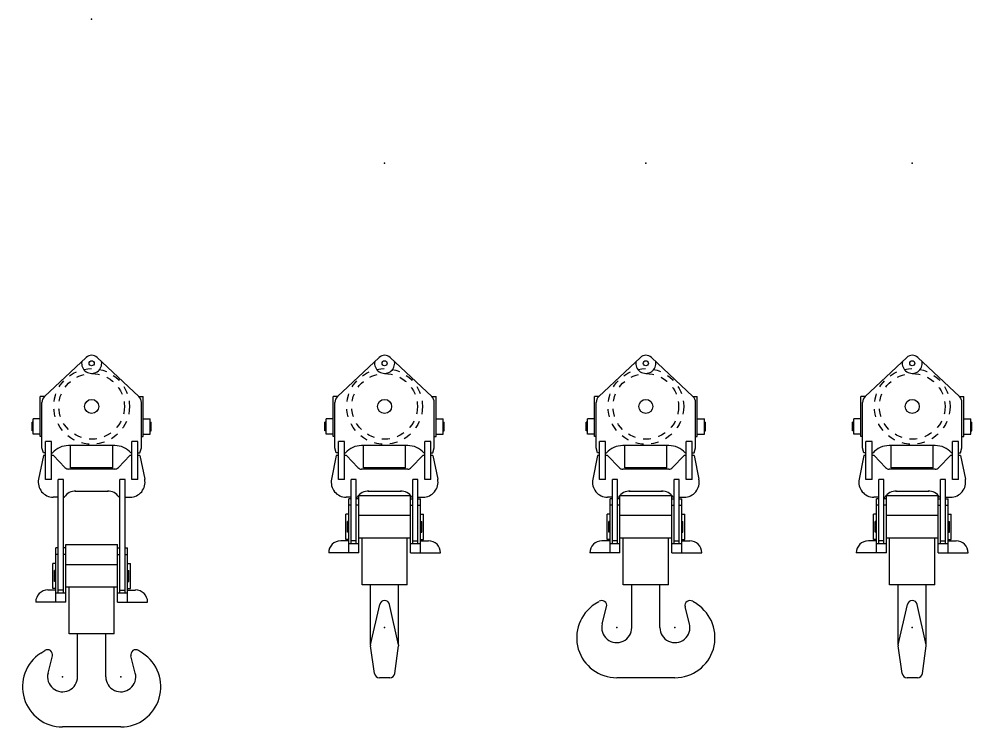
# Model space of a CAD drawing. Header units: millimetres. Extents: x 145 to 546, y 191 to 658.
# Drawn here: x 269.31 to 281.62, y 251.72 to 260.87 of the extents above; entities that cross this region are included whole.
import ezdxf

# ---------------------------------------------------------------- set-up
doc = ezdxf.new("R2010")
doc.units = ezdxf.units.MM
doc.linetypes.add('HIDDEN', pattern=[9.525, 6.35, -3.175])

# ---------------------------------------------------------------- blocks, each defined once
blk = doc.blocks.new('DEMAG CC8800 HOOK BLOCK 500.0 T WEIGHT-17000 KG SV')
for p, q in [((-609, -3014), (-71, -2509)), ((609, -3014), (71, -2509)), ((-607, -3013), (-665, -3013)), ((-665, -3531), (-665, -3013)), ((607, -3013), (665, -3013)), ((665, -3531), (665, -3013)), ((-642, -3676), (-642, -3090)), ((642, -3676), (642, -3090)), ((-756, -3499), (-756, -3304)), ((-665, -3304), (-756, -3304)), ((665, -3304), (756, -3304)), ((756, -3499), (756, -3304)), ((-756, -3347), (-771, -3347)), ((-771, -3456), (-771, -3347)), ((756, -3347), (771, -3347)), ((771, -3456), (771, -3347)), ((-756, -3456), (-771, -3456)), ((-665, -3499), (-756, -3499)), ((-642, -3531), (-665, -3531)), ((642, -3531), (665, -3531)), ((665, -3499), (756, -3499)), ((756, -3456), (771, -3456)), ((-624, -3741), (-642, -3676)), ((-598, -4088), (-598, -3596)), ((-520, -3596), (-598, -3596)), ((-520, -4088), (-520, -3596)), ((298, -3649), (-298, -3649)), ((-272, -3934), (-272, -3649)), ((272, -3934), (272, -3649)), ((520, -4088), (520, -3596)), ((598, -3596), (520, -3596)), ((598, -4088), (598, -3596)), ((624, -3741), (642, -3676)), ((-624, -3777), (-686, -4082)), ((-598, -3741), (-624, -3741)), ((-598, -3777), (-624, -3777)), ((-520, -3741), (-507, -3741)), ((-494, -3777), (-520, -3777)), ((-494, -3777), (-345, -3932)), ((494, -3777), (345, -3932)), ((520, -3777), (494, -3777)), ((520, -3741), (507, -3741)), ((598, -3741), (624, -3741)), ((624, -3777), (598, -3777)), ((624, -3777), (686, -4082)), ((272, -3934), (-272, -3934)), ((298, -3952), (-298, -3952)), ((-520, -4088), (-598, -4088)), ((-431, -4918), (-431, -4088)), ((-366, -4088), (-431, -4088)), ((-366, -4918), (-366, -4088)), ((366, -4918), (366, -4088)), ((431, -4088), (366, -4088)), ((431, -4918), (431, -4088)), ((598, -4088), (520, -4088)), ((-334, -5034), (-334, -4291)), ((-334, -4291), (334, -4291)), ((-214, -4237), (214, -4237)), ((334, -5034), (334, -4291)), ((-431, -4315), (-496, -4315)), ((-463, -5034), (-463, -4335)), ((-431, -4335), (-463, -4335)), ((-431, -4419), (-463, -4419)), ((-366, -4315), (-353, -4315)), ((-334, -4335), (-366, -4335)), ((-334, -4419), (-366, -4419)), ((334, -4335), (366, -4335)), ((334, -4419), (366, -4419)), ((366, -4315), (353, -4315)), ((431, -4315), (496, -4315)), ((431, -4335), (463, -4335)), ((431, -4419), (463, -4419)), ((463, -5034), (463, -4335)), ((-502, -4860), (-502, -4536)), ((-463, -4536), (-502, -4536)), ((334, -4552), (-334, -4552)), ((463, -4536), (502, -4536)), ((502, -4860), (502, -4536)), ((-480, -4768), (-480, -4628)), ((-463, -4628), (-480, -4628)), ((463, -4628), (480, -4628)), ((480, -4768), (480, -4628)), ((-463, -4768), (-480, -4768)), ((463, -4768), (480, -4768)), ((-463, -4879), (-567, -4879)), ((-463, -4860), (-502, -4860)), ((-334, -4918), (-463, -4918)), ((-366, -4879), (-431, -4879)), ((334, -4843), (-334, -4843)), ((-292, -5446), (-292, -4843)), ((292, -5446), (292, -4843)), ((463, -4918), (334, -4918)), ((366, -4879), (431, -4879)), ((463, -4860), (502, -4860)), ((463, -4879), (567, -4879)), ((-334, -5034), (-723, -5034)), ((334, -5034), (723, -5034)), ((292, -5446), (-292, -5446)), ((-181, -6225), (-181, -5446)), ((181, -6225), (181, -5446)), ((-181, -6225), (-63, -5701)), ((181, -6225), (63, -5701)), ((-131, -6592), (-181, -6234)), ((131, -6592), (181, -6234)), ((67, -6648), (-67, -6648))]:
    blk.add_line(p, q)
for centre, radius in [((0, -2585), 32.8), ((0, -3142), 90.7)]:
    blk.add_circle(centre, radius)
at = {"color": 1, "linetype": 'HIDDEN'}
for radius in [489, 424]:
    blk.add_circle((0, -3142), radius, dxfattribs=at)
for centre, radius, start, end in [((0, -2585), 130, 170.0635, 9.9365), ((0, -2585), 104, 46.8064, 133.1936), ((-538, -3090), 104, 133.1936, 180), ((538, -3090), 104, 0, 46.8064), ((538, -3090), 104, 0, 46.8064), ((-303, -3921), 272, 88.9451, 138.5796), ((303, -3921), 272, 41.4204, 91.0549), ((-298, -3888), 64.8, 223.9191, 270), ((298, -3888), 64.8, 270, 316.0809), ((-496, -4121), 194, 168.463, 270), ((496, -4121), 194, 270, 11.537), ((-209, -4410), 173, 88.204, 146.711), ((209, -4410), 173, 33.289, 91.796), ((-567, -5034), 156, 90, 180), ((567, -5034), 156, 0, 90), ((0, -5715), 64.8, 12.7101, 167.2899), ((-117, -6225), 64.8, 180, 187.9297), ((117, -6225), 64.8, 352.0703, 0), ((-67, -6583), 64.8, 187.9297, 270), ((67, -6583), 64.8, 270, 352.0703)]:
    blk.add_arc(centre, radius, start, end)
for p in [(0, 0), (0, -6000)]:
    blk.add_point(p)
blk = doc.blocks.new('DEMAG CC8800 HOOK BLOCK 625.0 T WEIGHT-17000 KG SV')
for p, q in [((-609, -3014), (-71, -2509)), ((609, -3014), (71, -2509)), ((-607, -3013), (-665, -3013)), ((-665, -3531), (-665, -3013)), ((607, -3013), (665, -3013)), ((665, -3531), (665, -3013)), ((-642, -3676), (-642, -3090)), ((642, -3676), (642, -3090)), ((-756, -3499), (-756, -3304)), ((-665, -3304), (-756, -3304)), ((665, -3304), (756, -3304)), ((756, -3499), (756, -3304)), ((-756, -3347), (-771, -3347)), ((-771, -3456), (-771, -3347)), ((756, -3347), (771, -3347)), ((771, -3456), (771, -3347)), ((-756, -3456), (-771, -3456)), ((-665, -3499), (-756, -3499)), ((-642, -3531), (-665, -3531)), ((642, -3531), (665, -3531)), ((665, -3499), (756, -3499)), ((756, -3456), (771, -3456)), ((-624, -3741), (-642, -3676)), ((-598, -4088), (-598, -3596)), ((-520, -3596), (-598, -3596)), ((-520, -4088), (-520, -3596)), ((298, -3649), (-298, -3649)), ((-272, -3934), (-272, -3649)), ((272, -3934), (272, -3649)), ((520, -4088), (520, -3596)), ((598, -3596), (520, -3596)), ((598, -4088), (598, -3596)), ((624, -3741), (642, -3676)), ((-624, -3777), (-686, -4082)), ((-598, -3741), (-624, -3741)), ((-598, -3777), (-624, -3777)), ((-520, -3741), (-507, -3741)), ((-494, -3777), (-520, -3777)), ((-494, -3777), (-345, -3932)), ((494, -3777), (345, -3932)), ((520, -3777), (494, -3777)), ((520, -3741), (507, -3741)), ((598, -3741), (624, -3741)), ((624, -3777), (598, -3777)), ((624, -3777), (686, -4082)), ((272, -3934), (-272, -3934)), ((298, -3952), (-298, -3952)), ((-520, -4088), (-598, -4088)), ((-431, -4918), (-431, -4088)), ((-366, -4088), (-431, -4088)), ((-366, -4918), (-366, -4088)), ((366, -4918), (366, -4088)), ((431, -4088), (366, -4088)), ((431, -4918), (431, -4088)), ((598, -4088), (520, -4088)), ((-334, -5034), (-334, -4291)), ((-334, -4291), (334, -4291)), ((-214, -4237), (214, -4237)), ((334, -5034), (334, -4291)), ((-431, -4315), (-496, -4315)), ((-463, -5034), (-463, -4335)), ((-431, -4335), (-463, -4335)), ((-431, -4419), (-463, -4419)), ((-366, -4315), (-353, -4315)), ((-334, -4335), (-366, -4335)), ((-334, -4419), (-366, -4419)), ((334, -4335), (366, -4335)), ((334, -4419), (366, -4419)), ((366, -4315), (353, -4315)), ((431, -4315), (496, -4315)), ((431, -4335), (463, -4335)), ((431, -4419), (463, -4419)), ((463, -5034), (463, -4335)), ((-502, -4860), (-502, -4536)), ((-463, -4536), (-502, -4536)), ((334, -4552), (-334, -4552)), ((463, -4536), (502, -4536)), ((502, -4860), (502, -4536)), ((-480, -4768), (-480, -4628)), ((-463, -4628), (-480, -4628)), ((463, -4628), (480, -4628)), ((480, -4768), (480, -4628)), ((-463, -4768), (-480, -4768)), ((463, -4768), (480, -4768)), ((-463, -4879), (-567, -4879)), ((-463, -4860), (-502, -4860)), ((-334, -4918), (-463, -4918)), ((-366, -4879), (-431, -4879)), ((334, -4843), (-334, -4843)), ((-292, -5446), (-292, -4843)), ((292, -5446), (292, -4843)), ((463, -4918), (334, -4918)), ((366, -4879), (431, -4879)), ((463, -4860), (502, -4860)), ((463, -4879), (567, -4879)), ((-334, -5034), (-723, -5034)), ((334, -5034), (723, -5034)), ((292, -5446), (-292, -5446)), ((-181, -6225), (-181, -5446)), ((181, -6225), (181, -5446)), ((-181, -6225), (-63, -5701)), ((181, -6225), (63, -5701)), ((-131, -6592), (-181, -6234)), ((131, -6592), (181, -6234)), ((67, -6648), (-67, -6648))]:
    blk.add_line(p, q)
for centre, radius in [((0, -2585), 32.8), ((0, -3142), 90.7)]:
    blk.add_circle(centre, radius)
at = {"color": 1, "linetype": 'HIDDEN'}
for radius in [489, 424]:
    blk.add_circle((0, -3142), radius, dxfattribs=at)
for centre, radius, start, end in [((0, -2585), 130, 170.0635, 9.9365), ((0, -2585), 104, 46.8064, 133.1936), ((-538, -3090), 104, 133.1936, 180), ((538, -3090), 104, 0, 46.8064), ((538, -3090), 104, 0, 46.8064), ((-303, -3921), 272, 88.9451, 138.5796), ((303, -3921), 272, 41.4204, 91.0549), ((-298, -3888), 64.8, 223.9191, 270), ((298, -3888), 64.8, 270, 316.0809), ((-496, -4121), 194, 168.463, 270), ((496, -4121), 194, 270, 11.537), ((-209, -4410), 173, 88.204, 146.711), ((209, -4410), 173, 33.289, 91.796), ((-567, -5034), 156, 90, 180), ((567, -5034), 156, 0, 90), ((0, -5715), 64.8, 12.7101, 167.2899), ((-117, -6225), 64.8, 180, 187.9297), ((117, -6225), 64.8, 352.0703, 0), ((-67, -6583), 64.8, 187.9297, 270), ((67, -6583), 64.8, 270, 352.0703)]:
    blk.add_arc(centre, radius, start, end)
for p in [(0, 0), (0, -6000)]:
    blk.add_point(p)
blk = doc.blocks.new('DEMAG CC8800 HOOK BLOCK 625.0 T WEIGHT-17000 KG FV')
for p, q in [((-609, -3014), (-71, -2509)), ((609, -3014), (71, -2509)), ((-607, -3013), (-665, -3013)), ((-665, -3531), (-665, -3013)), ((607, -3013), (665, -3013)), ((665, -3531), (665, -3013)), ((-642, -3676), (-642, -3090)), ((642, -3676), (642, -3090)), ((-756, -3499), (-756, -3304)), ((-665, -3304), (-756, -3304)), ((665, -3304), (756, -3304)), ((756, -3499), (756, -3304)), ((-756, -3347), (-771, -3347)), ((-771, -3456), (-771, -3347)), ((756, -3347), (771, -3347)), ((771, -3456), (771, -3347)), ((-756, -3456), (-771, -3456)), ((-665, -3499), (-756, -3499)), ((-642, -3531), (-665, -3531)), ((642, -3531), (665, -3531)), ((665, -3499), (756, -3499)), ((756, -3456), (771, -3456)), ((-624, -3741), (-642, -3676)), ((-598, -4088), (-598, -3596)), ((-520, -3596), (-598, -3596)), ((-520, -4088), (-520, -3596)), ((298, -3649), (-298, -3649)), ((-272, -3934), (-272, -3649)), ((272, -3934), (272, -3649)), ((520, -4088), (520, -3596)), ((598, -3596), (520, -3596)), ((598, -4088), (598, -3596)), ((624, -3741), (642, -3676)), ((-624, -3777), (-686, -4082)), ((-598, -3741), (-624, -3741)), ((-598, -3777), (-624, -3777)), ((-520, -3741), (-507, -3741)), ((-494, -3777), (-520, -3777)), ((-494, -3777), (-345, -3932)), ((494, -3777), (345, -3932)), ((520, -3777), (494, -3777)), ((520, -3741), (507, -3741)), ((598, -3741), (624, -3741)), ((624, -3777), (598, -3777)), ((624, -3777), (686, -4082)), ((272, -3934), (-272, -3934)), ((298, -3952), (-298, -3952)), ((-520, -4088), (-598, -4088)), ((-431, -4918), (-431, -4088)), ((-366, -4088), (-431, -4088)), ((-366, -4918), (-366, -4088)), ((366, -4918), (366, -4088)), ((431, -4088), (366, -4088)), ((431, -4918), (431, -4088)), ((598, -4088), (520, -4088)), ((-334, -5034), (-334, -4291)), ((-334, -4291), (334, -4291)), ((-214, -4237), (214, -4237)), ((334, -5034), (334, -4291)), ((-431, -4315), (-496, -4315)), ((-463, -5034), (-463, -4335)), ((-431, -4335), (-463, -4335)), ((-431, -4419), (-463, -4419)), ((-366, -4315), (-353, -4315)), ((-334, -4335), (-366, -4335)), ((-334, -4419), (-366, -4419)), ((334, -4335), (366, -4335)), ((334, -4419), (366, -4419)), ((366, -4315), (353, -4315)), ((431, -4315), (496, -4315)), ((431, -4335), (463, -4335)), ((431, -4419), (463, -4419)), ((463, -5034), (463, -4335)), ((-463, -4536), (-502, -4536)), ((-502, -4860), (-502, -4536)), ((334, -4552), (-334, -4552)), ((463, -4536), (502, -4536)), ((502, -4860), (502, -4536)), ((-480, -4768), (-480, -4628)), ((-463, -4628), (-480, -4628)), ((463, -4628), (480, -4628)), ((480, -4768), (480, -4628)), ((-463, -4768), (-480, -4768)), ((463, -4768), (480, -4768)), ((-463, -4879), (-567, -4879)), ((-463, -4860), (-502, -4860)), ((-334, -4918), (-463, -4918)), ((-366, -4879), (-431, -4879)), ((334, -4843), (-334, -4843)), ((-292, -5446), (-292, -4843)), ((292, -5446), (292, -4843)), ((463, -4918), (334, -4918)), ((366, -4879), (431, -4879)), ((463, -4860), (502, -4860)), ((463, -4879), (567, -4879)), ((-334, -5034), (-723, -5034)), ((334, -5034), (723, -5034)), ((292, -5446), (-292, -5446)), ((-181, -6000), (-181, -5446)), ((181, -6000), (181, -5446)), ((-659, -5695), (-606, -5661)), ((659, -5695), (606, -5661)), ((-564, -5952), (-507, -5731)), ((564, -5952), (507, -5731)), ((376, -6648), (-376, -6648))]:
    blk.add_line(p, q)
for centre, radius in [((0, -2585), 32.8), ((0, -3142), 90.7)]:
    blk.add_circle(centre, radius)
at = {"color": 1, "linetype": 'HIDDEN'}
for radius in [489, 424]:
    blk.add_circle((0, -3142), radius, dxfattribs=at)
for centre, radius, start, end in [((0, -2585), 130, 170.0635, 9.9365), ((0, -2585), 104, 46.8064, 133.1936), ((-538, -3090), 104, 133.1936, 180), ((538, -3090), 104, 0, 46.8064), ((538, -3090), 104, 0, 46.8064), ((-303, -3921), 272, 88.9451, 138.5796), ((303, -3921), 272, 41.4204, 91.0549), ((-298, -3888), 64.8, 223.9191, 270), ((298, -3888), 64.8, 270, 316.0809), ((-496, -4121), 194, 168.463, 270), ((496, -4121), 194, 270, 11.537), ((-209, -4410), 173, 88.204, 146.711), ((209, -4410), 173, 33.289, 91.796), ((-567, -5034), 156, 90, 180), ((567, -5034), 156, 0, 90), ((-570, -5715), 64.8, 345.5998, 123.0828), ((570, -5715), 64.8, 56.9172, 194.4002), ((-376, -6130), 518, 123.0828, 270), ((376, -6130), 518, 270, 56.9172), ((-376, -6000), 194, 165.5998, 0), ((376, -6000), 194, 180, 14.4002)]:
    blk.add_arc(centre, radius, start, end)
for p in [(0, 0), (-376, -6000), (376, -6000)]:
    blk.add_point(p)
blk = doc.blocks.new('DEMAG CC8800 HOOK BLOCK 1250.0 T WEIGHT-39000 KG FV')
for p, q in [((-609, -4878), (-71, -4373)), ((609, -4878), (71, -4373)), ((-607, -4877), (-665, -4877)), ((-665, -5395), (-665, -4877)), ((607, -4877), (665, -4877)), ((665, -5395), (665, -4877)), ((-642, -5540), (-642, -4954)), ((642, -5540), (642, -4954)), ((-756, -5363), (-756, -5168)), ((-665, -5168), (-756, -5168)), ((665, -5168), (756, -5168)), ((756, -5363), (756, -5168)), ((-756, -5211), (-771, -5211)), ((-771, -5320), (-771, -5211)), ((756, -5211), (771, -5211)), ((771, -5320), (771, -5211)), ((-756, -5320), (-771, -5320)), ((-665, -5363), (-756, -5363)), ((-642, -5395), (-665, -5395)), ((642, -5395), (665, -5395)), ((665, -5363), (756, -5363)), ((756, -5320), (771, -5320)), ((-624, -5605), (-642, -5540)), ((-598, -5952), (-598, -5460)), ((-520, -5460), (-598, -5460)), ((-520, -5952), (-520, -5460)), ((298, -5513), (-298, -5513)), ((-272, -5798), (-272, -5513)), ((272, -5798), (272, -5513)), ((520, -5952), (520, -5460)), ((598, -5460), (520, -5460)), ((598, -5952), (598, -5460)), ((624, -5605), (642, -5540)), ((-624, -5641), (-686, -5946)), ((-598, -5605), (-624, -5605)), ((-598, -5641), (-624, -5641)), ((-520, -5605), (-507, -5605)), ((-494, -5641), (-520, -5641)), ((-494, -5641), (-345, -5796)), ((494, -5641), (345, -5796)), ((520, -5641), (494, -5641)), ((520, -5605), (507, -5605)), ((598, -5605), (624, -5605)), ((624, -5641), (598, -5641)), ((624, -5641), (686, -5946)), ((298, -5816), (-298, -5816)), ((272, -5798), (-272, -5798)), ((-520, -5952), (-598, -5952)), ((-431, -7418), (-431, -5952)), ((-366, -5952), (-431, -5952)), ((-366, -7418), (-366, -5952)), ((366, -7418), (366, -5952)), ((431, -5952), (366, -5952)), ((431, -7418), (431, -5952)), ((598, -5952), (520, -5952)), ((-214, -6101), (214, -6101)), ((-431, -6179), (-496, -6179)), ((-366, -6179), (-353, -6179)), ((366, -6179), (353, -6179)), ((431, -6179), (496, -6179)), ((-463, -7534), (-463, -6835)), ((-431, -6835), (-463, -6835)), ((-334, -6835), (-366, -6835)), ((-334, -7534), (-334, -6791)), ((-334, -6791), (334, -6791)), ((334, -7534), (334, -6791)), ((334, -6835), (366, -6835)), ((431, -6835), (463, -6835)), ((463, -7534), (463, -6835)), ((-431, -6919), (-463, -6919)), ((-334, -6919), (-366, -6919)), ((334, -6919), (366, -6919)), ((431, -6919), (463, -6919)), ((-463, -7036), (-502, -7036)), ((-502, -7360), (-502, -7036)), ((-480, -7268), (-480, -7128)), ((-463, -7128), (-480, -7128)), ((334, -7052), (-334, -7052)), ((463, -7036), (502, -7036)), ((463, -7128), (480, -7128)), ((480, -7268), (480, -7128)), ((502, -7360), (502, -7036)), ((-463, -7379), (-567, -7379)), ((-463, -7360), (-502, -7360)), ((-463, -7268), (-480, -7268)), ((-366, -7379), (-431, -7379)), ((334, -7343), (-334, -7343)), ((-292, -7946), (-292, -7343)), ((292, -7946), (292, -7343)), ((366, -7379), (431, -7379)), ((463, -7268), (480, -7268)), ((463, -7360), (502, -7360)), ((463, -7379), (567, -7379)), ((-334, -7418), (-463, -7418)), ((463, -7418), (334, -7418)), ((-334, -7534), (-723, -7534)), ((334, -7534), (723, -7534)), ((292, -7946), (-292, -7946)), ((-181, -8500), (-181, -7946)), ((181, -8500), (181, -7946)), ((-659, -8195), (-606, -8161)), ((-564, -8452), (-507, -8231)), ((564, -8452), (507, -8231)), ((659, -8195), (606, -8161)), ((376, -9148), (-376, -9148))]:
    blk.add_line(p, q)
for centre, radius in [((0, -4449), 32.8), ((0, -5006), 90.7)]:
    blk.add_circle(centre, radius)
at = {"color": 1, "linetype": 'HIDDEN'}
for radius in [489, 424]:
    blk.add_circle((0, -5006), radius, dxfattribs=at)
for centre, radius, start, end in [((0, -4449), 130, 170.0635, 9.9365), ((0, -4449), 104, 46.8064, 133.1936), ((-538, -4954), 104, 133.1936, 180), ((538, -4954), 104, 0, 46.8064), ((538, -4954), 104, 0, 46.8064), ((-303, -5785), 272, 88.9451, 138.5796), ((303, -5785), 272, 41.4204, 91.0549), ((-298, -5751), 64.8, 223.9191, 270), ((298, -5751), 64.8, 270, 316.0809), ((-496, -5985), 194, 168.463, 270), ((496, -5985), 194, 270, 11.537), ((-209, -6274), 173, 88.204, 146.711), ((209, -6274), 173, 33.289, 91.796), ((-567, -7534), 156, 90, 180), ((567, -7534), 156, 0, 90), ((-376, -8630), 518, 123.0828, 270), ((-570, -8215), 64.8, 345.5998, 123.0828), ((376, -8630), 518, 270, 56.9172), ((570, -8215), 64.8, 56.9172, 194.4002), ((-376, -8500), 194, 165.5998, 0), ((376, -8500), 194, 180, 14.4002)]:
    blk.add_arc(centre, radius, start, end)
for p in [(0, 0), (-376, -8500), (376, -8500)]:
    blk.add_point(p)

msp = doc.modelspace()

# ---------------------------------------------------------------- block references
at = {"xscale": 0.001000000003841706, "yscale": 0.001000000000203727, "zscale": 0.001}
for name, p in [('DEMAG CC8800 HOOK BLOCK 1250.0 T WEIGHT-39000 KG FV', (270.244, 260.873)), ('DEMAG CC8800 HOOK BLOCK 625.0 T WEIGHT-17000 KG SV', (274.03, 259.009)), ('DEMAG CC8800 HOOK BLOCK 625.0 T WEIGHT-17000 KG FV', (277.406, 259.009)), ('DEMAG CC8800 HOOK BLOCK 500.0 T WEIGHT-17000 KG SV', (280.849, 259.009))]:
    msp.add_blockref(name, p, dxfattribs=at)

doc.saveas('drawing.dxf')
